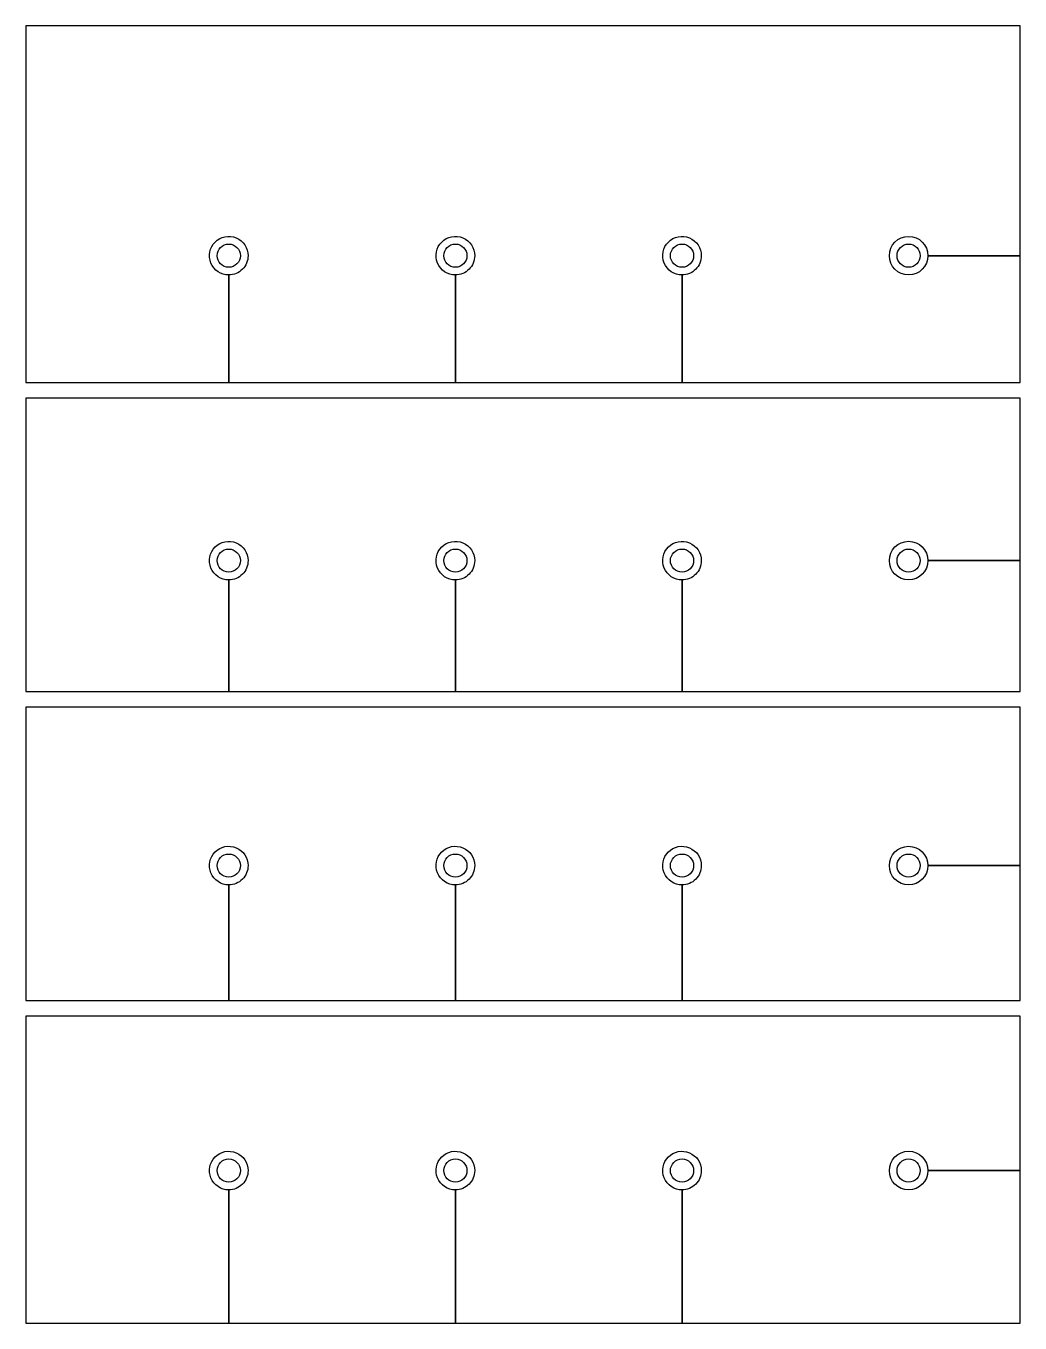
# Model space of a CAD drawing. Extents: x -9.9 to 54.5, y -9.9 to 74.1.
import ezdxf

# ---------------------------------------------------------------- set-up
doc = ezdxf.new("R2010")
doc.units = 0
doc.layers.add('BOTTOM', color=50, linetype='CONTINUOUS')
doc.layers.add('LAYER_1', color=30, linetype='CONTINUOUS')

msp = doc.modelspace()

# ---------------------------------------------------------------- linework, layer by layer
at = {"layer": 'BOTTOM'}
for centre in [(3.258, 59.22), (17.928, 59.22), (32.598, 59.22), (47.268, 59.22), (3.258, 39.48), (17.928, 39.48), (32.598, 39.48), (47.268, 39.48), (3.258, 19.74), (17.928, 19.74), (32.598, 19.74), (47.268, 19.74), (3.258, 0), (17.928, 0), (32.598, 0), (47.268, 0)]:
    msp.add_circle(centre, 0.75, dxfattribs=at)
at = {"layer": 'LAYER_1'}
for points in [[(54.48, 74.09), (-9.87, 74.09), (-9.87, 51), (3.258, 51), (3.258, 57.97, -2.414214), (4.508, 59.22, -0.414214), (3.258, 57.97), (3.258, 51), (17.928, 51), (17.928, 57.97, -2.414214), (19.178, 59.22, -0.414214), (17.928, 57.97), (17.928, 51), (32.598, 51), (32.598, 57.97, -2.414214), (33.848, 59.22, -0.414214), (32.598, 57.97), (32.598, 51), (54.48, 51), (54.48, 59.22), (48.518, 59.22, -1), (46.018, 59.22, -1), (48.518, 59.22), (54.48, 59.22), (54.48, 74.09)], [(54.48, 50), (-9.87, 50), (-9.87, 31), (3.258, 31), (3.258, 38.23, -2.414214), (4.508, 39.48, -0.414214), (3.258, 38.23), (3.258, 31), (17.928, 31), (17.928, 38.23, -2.414214), (19.178, 39.48, -0.414214), (17.928, 38.23), (17.928, 31), (32.598, 31), (32.598, 38.23, -2.414214), (33.848, 39.48, -0.414214), (32.598, 38.23), (32.598, 31), (54.48, 31), (54.48, 39.48), (48.518, 39.48, -1), (46.018, 39.48, -1), (48.518, 39.48), (54.48, 39.48), (54.48, 50)], [(54.48, 30), (-9.87, 30), (-9.87, 11), (3.258, 11), (3.258, 18.49, -2.414214), (4.508, 19.74, -0.414214), (3.258, 18.49), (3.258, 11), (17.928, 11), (17.928, 18.49, -2.414214), (19.178, 19.74, -0.414214), (17.928, 18.49), (17.928, 11), (32.598, 11), (32.598, 18.49, -2.414214), (33.848, 19.74, -0.414214), (32.598, 18.49), (32.598, 11), (54.48, 11), (54.48, 19.74), (48.518, 19.74, -1), (46.018, 19.74, -1), (48.518, 19.74), (54.48, 19.74), (54.48, 30)], [(-9.87, -9.87), (3.258, -9.87), (3.258, -1.25, -2.414214), (4.508, 0, -0.414214), (3.258, -1.25), (3.258, -9.87), (17.928, -9.87), (17.928, -1.25, -2.414214), (19.178, 0, -0.414214), (17.928, -1.25), (17.928, -9.87), (32.598, -9.87), (32.598, -1.25, -2.414214), (33.848, 0, -0.414214), (32.598, -1.25), (32.598, -9.87), (54.48, -9.87), (54.48, 0), (48.518, 0, -1), (46.018, 0, -1), (48.518, 0), (54.48, 0), (54.48, 10), (-9.87, 10), (-9.87, -9.87)]]:
    msp.add_lwpolyline(points, format="xyb", close=True, dxfattribs=at)

doc.saveas('drawing.dxf')
